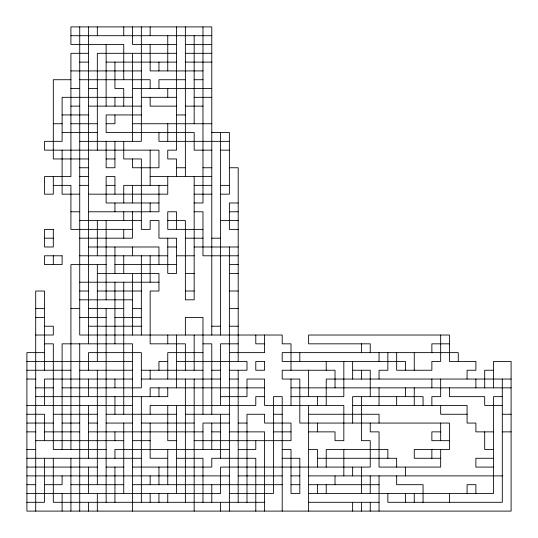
<?xml version="1.0" encoding="UTF-8"?>
<svg xmlns="http://www.w3.org/2000/svg" width="538" height="538" viewBox="0 0 538 538"><rect width="100%" height="100%" fill="white"/><g stroke="black" fill="none" stroke-linecap="round" stroke-linejoin="round"><path stroke-width="0.81" d="M70.915 35.703L211.777 35.703M176.565 44.506L132.543 44.506L132.543 26.9M185.368 44.506L211.777 44.506M88.528 53.309L70.915 53.309L70.915 176.565L44.506 176.565L44.506 194.171L53.309 194.171L53.309 176.565M176.565 53.309L97.331 53.309L97.331 150.149M185.368 53.309L211.777 53.309M79.725 62.112L88.528 62.112M106.134 62.112L176.565 62.112M185.368 62.112L211.777 62.112M70.915 70.915L141.346 70.915M202.974 70.915L150.149 70.915L150.149 44.506M70.915 79.725L53.309 79.725L53.309 158.952L88.528 158.952M79.725 79.725L150.149 79.725L150.149 88.528M185.368 79.725L158.952 79.725L158.952 88.528M194.171 79.725L202.974 79.725M70.915 88.528L79.725 88.528M88.528 88.528L97.331 88.528M132.543 88.528L211.777 88.528M132.543 97.331L62.112 97.331L62.112 141.346L44.506 141.346L44.506 150.149L158.952 150.149L158.952 167.755L132.543 167.755L132.543 158.952M141.346 97.331L176.565 97.331M194.171 97.331L211.777 97.331M70.915 106.134L79.725 106.134M88.528 106.134L141.346 106.134M176.565 106.134L150.149 106.134L150.149 97.331M185.368 106.134L202.974 106.134M62.112 114.937L88.528 114.937M141.346 114.937L106.134 114.937L106.134 132.543L194.171 132.543L194.171 150.149L211.777 150.149M176.565 114.937L185.368 114.937M53.309 123.74L62.112 123.74M70.915 123.74L97.331 123.74M106.134 123.74L114.937 123.74L114.937 114.937M132.543 123.74L211.777 123.74M62.112 132.543L97.331 132.543M211.777 132.543L229.383 132.543L229.383 194.171L220.58 194.171M79.725 141.346L141.346 141.346L141.346 26.9M229.383 141.346L158.952 141.346L158.952 132.543M220.58 150.149L229.383 150.149M106.134 158.952L114.937 158.952M79.725 167.755L88.528 167.755M176.565 167.755L185.368 167.755M202.974 167.755L211.777 167.755M229.383 167.755L238.186 167.755L238.186 361.435M79.725 176.565L88.528 176.565M150.149 176.565L211.777 176.565M53.309 185.368L70.915 185.368L70.915 229.383L132.543 229.383M79.725 185.368L88.528 185.368M106.134 185.368L114.937 185.368M167.755 185.368L123.74 185.368L123.74 202.974M194.171 185.368L211.777 185.368M220.58 185.368L229.383 185.368M79.725 194.171L62.112 194.171L62.112 150.149M88.528 194.171L167.755 194.171L167.755 176.565M194.171 194.171L211.777 194.171M158.952 202.974L106.134 202.974L106.134 176.565L114.937 176.565L114.937 194.171M194.171 202.974L202.974 202.974L202.974 26.9M238.186 202.974L229.383 202.974L229.383 229.383L238.186 229.383M70.915 211.777L79.725 211.777M88.528 211.777L158.952 211.777L158.952 185.368M194.171 211.777L202.974 211.777L202.974 255.792L238.186 255.792M229.383 211.777L238.186 211.777M79.725 220.58L141.346 220.58M167.755 220.58L185.368 220.58L185.368 299.814L194.171 299.814L194.171 176.565M220.58 220.58L238.186 220.58M202.974 229.383L167.755 229.383L167.755 211.777L176.565 211.777L176.565 229.383M44.506 238.186L53.309 238.186M79.725 238.186L132.543 238.186L132.543 211.777M185.368 238.186L202.974 238.186M211.777 238.186L220.58 238.186M88.528 246.989L158.952 246.989L158.952 264.595M167.755 246.989L176.565 246.989M194.171 246.989L238.186 246.989M79.725 255.792L167.755 255.792M176.565 255.792L194.171 255.792M106.134 264.595L70.915 264.595L70.915 449.472M114.937 264.595L176.565 264.595M229.383 264.595L238.186 264.595M97.331 273.405L158.952 273.405L158.952 291.011L150.149 291.011L150.149 343.829L185.368 343.829L185.368 370.245M185.368 273.405L194.171 273.405M229.383 273.405L238.186 273.405M79.725 282.208L158.952 282.208M79.725 291.011L88.528 291.011M97.331 291.011L141.346 291.011M185.368 291.011L194.171 291.011M229.383 291.011L238.186 291.011M79.725 299.814L132.543 299.814M35.703 308.617L44.506 308.617M70.915 308.617L79.725 308.617M88.528 308.617L123.74 308.617M132.543 308.617L141.346 308.617M229.383 308.617L238.186 308.617M35.703 317.42L44.506 317.42M79.725 317.42L106.134 317.42M114.937 317.42L141.346 317.42M44.506 326.223L53.309 326.223L53.309 335.026L35.703 335.026M88.528 326.223L141.346 326.223M211.777 326.223L220.58 326.223M229.383 326.223L238.186 326.223M44.506 343.829L53.309 343.829L53.309 449.472L106.134 449.472M202.974 343.829L211.777 343.829L211.777 414.26M238.186 343.829L220.58 343.829L220.58 405.457M264.595 343.829L255.792 343.829L255.792 335.026M449.472 343.829L431.866 343.829L431.866 352.632M44.506 352.632L26.9 352.632L26.9 511.1L511.1 511.1L511.1 361.435L493.494 361.435L493.494 387.851M202.974 352.632L167.755 352.632L167.755 379.048M229.383 352.632L264.595 352.632L264.595 335.026M26.9 361.435L132.543 361.435M167.755 361.435L158.952 361.435L158.952 370.245M176.565 361.435L246.989 361.435L246.989 370.245L229.383 370.245M26.9 370.245L70.915 370.245M79.725 370.245L132.543 370.245M141.346 370.245L202.974 370.245M211.777 370.245L220.58 370.245M352.632 370.245L370.245 370.245L370.245 396.654M493.494 370.245L484.691 370.245L484.691 387.851M26.9 379.048L35.703 379.048M132.543 379.048L44.506 379.048L44.506 405.457M141.346 379.048L220.58 379.048M229.383 379.048L238.186 379.048M511.1 379.048L326.223 379.048L326.223 405.457M35.703 387.851L53.309 387.851M62.112 387.851L141.346 387.851L141.346 352.632L88.528 352.632L88.528 370.245M264.595 387.851L150.149 387.851L150.149 396.654M291.011 387.851L511.1 387.851M35.703 396.654L167.755 396.654L167.755 387.851M220.58 396.654L246.989 396.654L246.989 379.048L264.595 379.048L264.595 405.457L343.829 405.457L343.829 440.669L335.026 440.669L335.026 431.866L308.617 431.866M264.595 396.654L255.792 396.654L255.792 405.457L150.149 405.457L150.149 414.26M291.011 396.654L343.829 396.654L343.829 361.435M502.297 396.654L493.494 396.654L493.494 493.494L308.617 493.494M26.9 405.457L132.543 405.457M352.632 405.457L467.085 405.457L467.085 423.063L475.888 423.063L475.888 431.866L493.494 431.866M502.297 405.457L484.691 405.457L484.691 396.654L449.472 396.654L449.472 387.851M26.9 414.26L44.506 414.26L44.506 440.669M53.309 414.26L97.331 414.26M106.134 414.26L176.565 414.26M185.368 414.26L229.383 414.26M273.405 414.26L282.208 414.26M308.617 414.26L379.048 414.26L379.048 423.063M467.085 414.26L440.669 414.26L440.669 405.457M502.297 414.26L511.1 414.26M26.9 423.063L53.309 423.063M62.112 423.063L79.725 423.063M88.528 423.063L97.331 423.063M106.134 423.063L132.543 423.063M141.346 423.063L194.171 423.063M229.383 423.063L202.974 423.063L202.974 449.472M238.186 423.063L246.989 423.063M26.9 431.866L35.703 431.866M44.506 431.866L79.725 431.866M88.528 431.866L202.974 431.866M211.777 431.866L220.58 431.866M229.383 431.866L264.595 431.866L264.595 511.1M273.405 431.866L291.011 431.866M440.669 431.866L431.866 431.866L431.866 440.669L449.472 440.669M502.297 431.866L511.1 431.866M35.703 440.669L123.74 440.669M132.543 440.669L150.149 440.669M176.565 440.669L167.755 440.669L167.755 405.457M194.171 440.669L291.011 440.669L291.011 423.063L264.595 423.063L264.595 414.26L246.989 414.26L246.989 502.297M26.9 449.472L35.703 449.472M229.383 449.472L114.937 449.472L114.937 458.275M238.186 449.472L255.792 449.472L255.792 440.669M282.208 449.472L291.011 449.472L291.011 493.494L299.814 493.494L299.814 458.275L282.208 458.275M308.617 449.472L317.42 449.472L317.42 467.085M493.494 449.472L484.691 449.472L484.691 431.866M26.9 458.275L141.346 458.275M167.755 458.275L150.149 458.275L150.149 423.063M176.565 458.275L202.974 458.275L202.974 502.297M317.42 458.275L396.654 458.275L396.654 467.085M440.669 458.275L414.26 458.275L414.26 449.472L449.472 449.472L449.472 423.063L299.814 423.063L299.814 379.048L282.208 379.048L282.208 370.245L335.026 370.245L335.026 387.851M493.494 458.275L475.888 458.275L475.888 467.085L493.494 467.085M26.9 467.085L97.331 467.085M106.134 467.085L123.74 467.085M132.543 467.085L211.777 467.085L211.777 458.275L255.792 458.275L255.792 511.1M26.9 475.888L229.383 475.888M238.186 475.888L282.208 475.888M291.011 475.888L299.814 475.888M308.617 475.888L502.297 475.888M26.9 484.691L35.703 484.691M44.506 484.691L62.112 484.691L62.112 475.888M70.915 484.691L123.74 484.691M132.543 484.691L282.208 484.691M291.011 484.691L299.814 484.691M308.617 484.691L379.048 484.691M26.9 493.494L220.58 493.494L220.58 467.085L370.245 467.085L370.245 440.669L361.435 440.669L361.435 396.654M229.383 493.494L273.405 493.494L273.405 396.654L282.208 396.654L282.208 511.1M26.9 502.297L44.506 502.297L44.506 458.275M264.595 502.297L53.309 502.297L53.309 458.275M308.617 502.297L379.048 502.297M502.297 379.048L502.297 502.297L387.851 502.297L387.851 493.494M475.888 379.048L475.888 387.851M475.888 493.494L475.888 484.691L467.085 484.691L467.085 493.494M467.085 379.048L467.085 370.245L475.888 370.245L475.888 361.435L449.472 361.435L449.472 335.026L308.617 335.026L308.617 343.829L370.245 343.829L370.245 352.632M458.275 361.435L458.275 352.632L282.208 352.632L282.208 361.435L405.457 361.435L405.457 370.245M449.472 493.494L449.472 502.297M440.669 335.026L440.669 361.435L431.866 361.435L431.866 370.245L396.654 370.245L396.654 352.632M440.669 379.048L440.669 396.654L431.866 396.654L431.866 405.457M440.669 423.063L440.669 440.669M440.669 449.472L440.669 467.085L379.048 467.085L379.048 431.866L370.245 431.866L370.245 423.063M431.866 379.048L431.866 387.851M431.866 449.472L431.866 458.275M423.063 405.457L423.063 396.654L352.632 396.654L352.632 423.063M423.063 502.297L423.063 484.691L396.654 484.691L396.654 475.888M414.26 352.632L414.26 370.245M414.26 387.851L414.26 405.457M414.26 493.494L414.26 502.297M405.457 387.851L405.457 396.654M405.457 467.085L405.457 475.888M405.457 493.494L405.457 502.297M396.654 396.654L396.654 405.457M387.851 352.632L387.851 370.245L379.048 370.245L379.048 379.048M387.851 458.275L387.851 449.472L326.223 449.472L326.223 467.085M379.048 352.632L379.048 361.435M379.048 387.851L379.048 405.457M379.048 475.888L379.048 511.1M370.245 475.888L370.245 493.494M370.245 502.297L370.245 511.1M361.435 343.829L361.435 352.632M361.435 370.245L361.435 379.048M361.435 467.085L361.435 493.494M361.435 502.297L361.435 511.1M352.632 361.435L352.632 379.048M352.632 467.085L352.632 475.888M352.632 502.297L352.632 511.1M343.829 449.472L343.829 475.888M335.026 475.888L335.026 484.691M326.223 361.435L326.223 370.245M326.223 484.691L326.223 493.494M317.42 396.654L317.42 405.457M317.42 423.063L317.42 431.866M317.42 484.691L317.42 493.494M308.617 370.245L308.617 396.654M308.617 405.457L308.617 511.1M299.814 352.632L299.814 361.435M291.011 370.245L291.011 343.829L282.208 343.829L282.208 335.026L79.725 335.026L79.725 26.9M291.011 379.048L291.011 405.457M238.186 370.245L238.186 502.297M229.383 246.989L229.383 511.1M220.58 132.543L220.58 335.026M220.58 414.26L220.58 458.275M220.58 502.297L220.58 511.1M211.777 335.026L211.777 26.9L70.915 26.9L70.915 44.506L123.74 44.506L123.74 79.725M211.777 423.063L211.777 449.472M211.777 484.691L211.777 502.297M202.974 414.26L202.974 317.42L185.368 317.42L185.368 335.026M194.171 35.703L194.171 123.74M194.171 335.026L194.171 370.245M194.171 379.048L194.171 511.1M185.368 26.9L185.368 176.565M185.368 379.048L185.368 502.297M176.565 26.9L176.565 150.149L167.755 150.149L167.755 158.952L176.565 158.952L176.565 176.565M176.565 335.026L176.565 387.851M176.565 405.457L176.565 493.494M167.755 35.703L167.755 70.915M167.755 88.528L167.755 97.331M167.755 123.74L167.755 141.346M167.755 238.186L167.755 273.405L176.565 273.405L176.565 238.186L158.952 238.186L158.952 220.58L150.149 220.58L150.149 229.383L141.346 229.383L141.346 158.952L123.74 158.952L123.74 141.346M167.755 335.026L167.755 343.829M167.755 449.472L167.755 484.691M167.755 493.494L167.755 502.297M158.952 62.112L158.952 70.915M158.952 387.851L158.952 396.654M158.952 467.085L158.952 484.691M158.952 493.494L158.952 502.297M150.149 26.9L150.149 35.703M150.149 150.149L150.149 185.368M150.149 202.974L150.149 211.777M150.149 255.792L150.149 282.208M150.149 370.245L150.149 379.048M150.149 475.888L150.149 484.691M150.149 493.494L150.149 502.297M141.346 255.792L141.346 335.026M141.346 396.654L141.346 502.297M132.543 53.309L132.543 141.346M132.543 185.368L132.543 202.974M132.543 246.989L132.543 255.792M132.543 273.405L132.543 335.026M132.543 511.1L132.543 343.829L62.112 343.829L62.112 449.472M123.74 26.9L123.74 35.703M123.74 106.134L123.74 88.528L114.937 88.528L114.937 62.112M123.74 211.777L123.74 220.58M123.74 229.383L123.74 238.186M123.74 255.792L123.74 273.405M123.74 282.208L123.74 414.26M123.74 423.063L123.74 493.494M114.937 97.331L114.937 106.134M114.937 141.346L114.937 167.755L106.134 167.755L106.134 141.346M114.937 202.974L114.937 211.777M114.937 246.989L114.937 273.405M114.937 282.208L114.937 343.829M114.937 379.048L114.937 387.851M114.937 396.654L114.937 414.26M114.937 431.866L114.937 440.669M114.937 467.085L114.937 502.297M106.134 44.506L106.134 106.134M106.134 220.58L106.134 299.814M106.134 308.617L106.134 502.297M97.331 26.9L97.331 35.703M97.331 220.58L97.331 255.792M97.331 264.595L97.331 361.435M97.331 370.245L97.331 484.691M97.331 493.494L97.331 511.1M88.528 26.9L88.528 343.829M88.528 379.048L88.528 396.654M88.528 405.457L88.528 458.275M88.528 467.085L88.528 493.494M88.528 502.297L88.528 511.1M79.725 343.829L79.725 511.1M70.915 458.275L70.915 511.1M62.112 493.494L62.112 511.1M53.309 255.792L53.309 264.595M44.506 370.245L44.506 291.011L35.703 291.011L35.703 511.1M53.309 229.383L44.506 229.383L44.506 246.989L53.309 246.989L53.309 229.383M62.112 255.792L44.506 255.792L44.506 264.595L62.112 264.595L62.112 255.792M264.595 361.435L255.792 361.435L255.792 370.245L264.595 370.245L264.595 361.435"/></g></svg>
